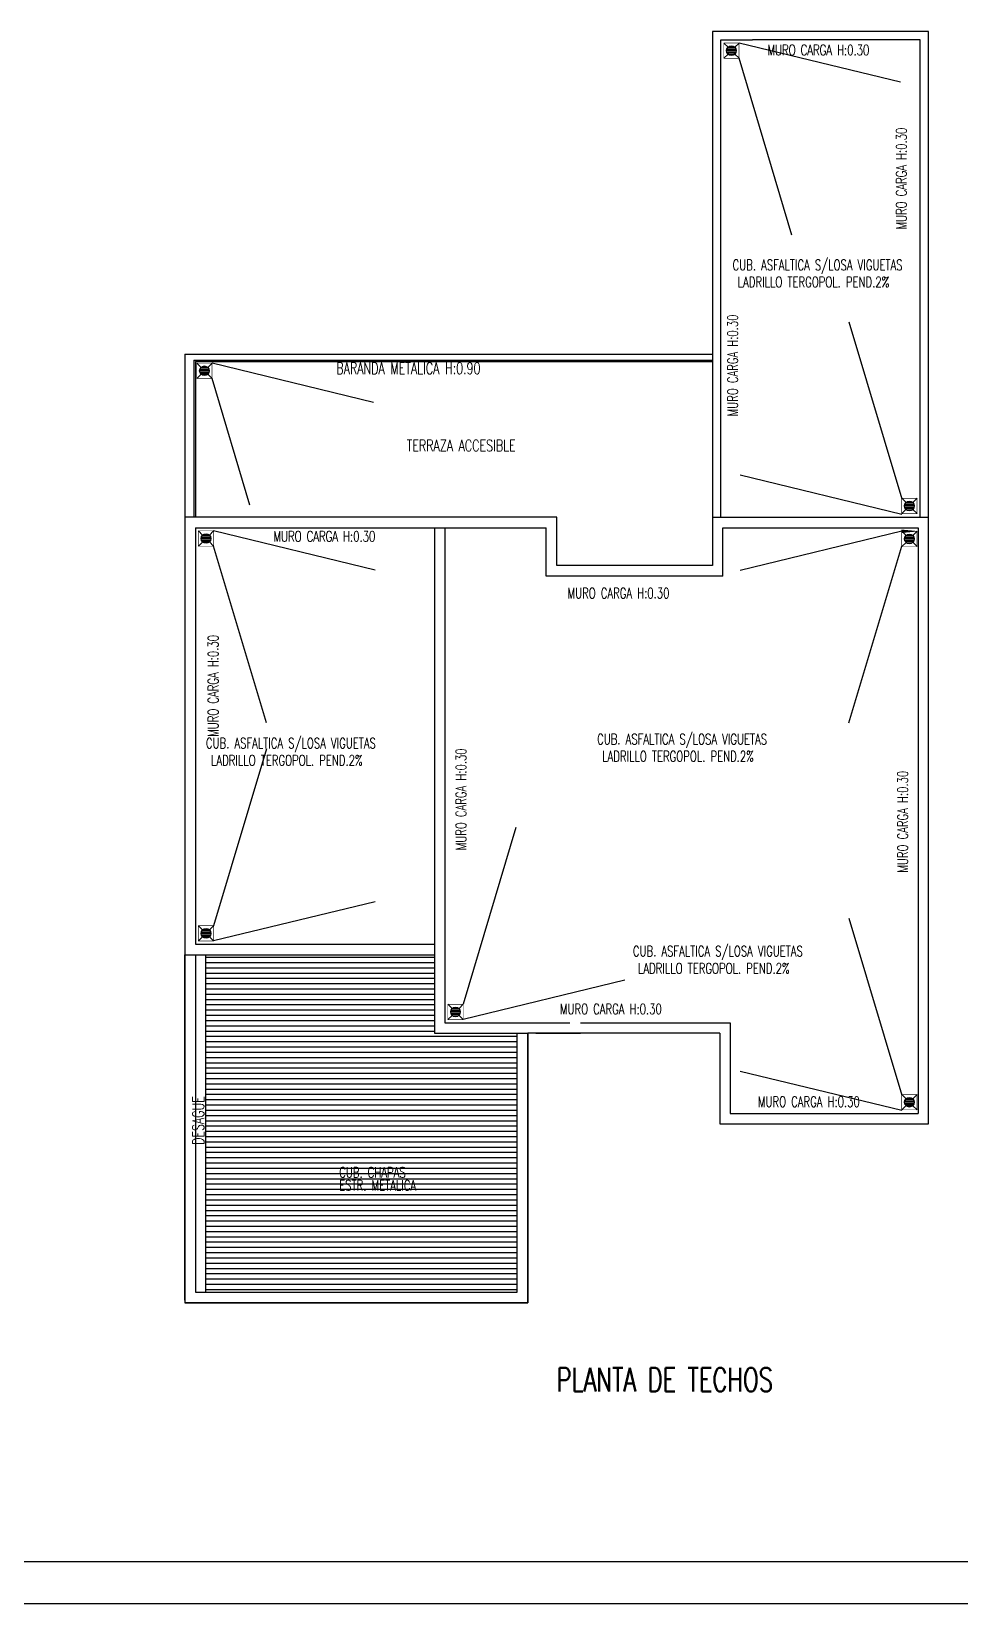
# Model space of a CAD drawing. Header units: millimetres. Extents: x 237 to 802, y 86 to 296.
# Drawn here: x 400.83 to 418.44, y 103.01 to 132.82 of the extents above; entities that cross this region are included whole.
import ezdxf

# ---------------------------------------------------------------- set-up
doc = ezdxf.new("R2010")
doc.units = ezdxf.units.MM
for name, color, linetype in [('0-HATCH', 7, 'Continuous'), ('00-PLUVIAL', 40, 'Continuous'), ('00-PLUVIAL-DET', 41, 'Continuous'), ('01-MUROS', 6, 'Continuous'), ('02', 1, 'Continuous'), ('02-CARPINTERÍAS', 9, 'Continuous'), ('03-PROYECCIONES', 9, 'Continuous'), ('ABAJO', 251, 'Continuous'), ('pl', 7, 'Continuous')]:
    doc.layers.add(name, color=color, linetype=linetype)
doc.styles.add('GRAL', font='romans.shx', dxfattribs={"width": 0.7})

msp = doc.modelspace()

# ---------------------------------------------------------------- hatches: boundary and pattern name
h = msp.add_hatch()
h.set_pattern_fill('_USER', color=256, scale=0.1, angle=180, pattern_type=0)
h.set_pattern_definition([(180, (10480.29417798712, -11798.33313211669), (-1.224646799147353e-17, -0.1), [])])
h.paths.add_polyline_path([(410.0353670890524, 108.9144577050893), (410.0353670890524, 113.8244577051), (408.46536708904, 113.8244577051), (408.46536708904, 115.3144577050998), (404.1353670890164, 115.3144577050998), (404.1353670890164, 108.9144577050893)])

# ---------------------------------------------------------------- linework, layer by layer
at = {"layer": '0-HATCH'}
for points in [[(403.7353670890404, 115.3144577050998), (403.7353670890404, 108.7144577050994), (410.2353670890404, 108.7144577050994), (410.2353670890404, 113.8244577051)], [(403.9353670890284, 115.3144577050998), (403.9353670890284, 108.9144577050874), (410.0353670890524, 108.9144577050874), (410.0353670890524, 113.8244577051)], [(404.1353670890164, 108.9144577050874), (404.1353670890164, 115.3144577050998)]]:
    msp.add_lwpolyline(points, dxfattribs=at)
at = {"layer": '00-PLUVIAL', "color": 9, "const_width": 0.01}
for points in [[(413.9512092386558, 132.6007219049028), (413.9512092386558, 132.3113145769481), (414.2406165666107, 132.3113145769481), (414.2406165666107, 132.6007219049028)], [(403.9612092386625, 126.5307219048952), (403.9612092386625, 126.2413145769405), (404.2506165666174, 126.2413145769405), (404.2506165666174, 126.5307219048952)], [(417.3255850208637, 123.967621812557), (417.3255850208637, 123.6782144846023), (417.6149923488186, 123.6782144846023), (417.6149923488186, 123.967621812557)], [(403.9912092386608, 123.3507219048937), (403.9912092386608, 123.061314576939), (404.2806165666157, 123.061314576939), (404.2806165666157, 123.3507219048937)], [(417.3255850208586, 123.0531641682388), (417.3255850208583, 123.3425714961934), (417.6149923488132, 123.3425714961937), (417.6149923488135, 123.053164168239)], [(403.9912092386608, 115.574128790599), (403.9912092386608, 115.8635361185537), (404.2806165666157, 115.8635361185537), (404.2806165666157, 115.574128790599)], [(408.7212092386693, 114.0841287905974), (408.7212092386693, 114.3735361185521), (409.0106165666242, 114.3735361185521), (409.0106165666242, 114.0841287905974)], [(417.3255850208637, 112.6616865272582), (417.3255850208637, 112.3722791993035), (417.6149923488186, 112.3722791993035), (417.6149923488186, 112.6616865272582)]]:
    msp.add_lwpolyline(points, close=True, dxfattribs=at)
at = {"layer": '00-PLUVIAL-DET', "color": 9}
for p, q in [((413.9512092386558, 132.6007219049028), (414.0316116458207, 132.5214184346498)), ((413.9512092386558, 132.3113145769481), (414.0334047479741, 132.3924216563803)), ((414.1866000396562, 132.4563697221242), (414.0052294809623, 132.4563697221242)), ((414.0085268923744, 132.4308434959523), (414.184127340292, 132.4308434959523)), ((414.0093516044226, 132.4818951354108), (414.1824779161957, 132.4818951354108)), ((414.1709362578631, 132.5065970958246), (414.0208932627556, 132.5065970958246)), ((414.170111545815, 132.4053180826656), (414.0233673989001, 132.4053180826656)), ((414.0439765794213, 132.5304764162508), (414.1478529411975, 132.5304764162508)), ((414.0439765794213, 132.3847325737306), (414.1519750646576, 132.3847325737306)), ((414.2406165666107, 132.6007219049028), (414.1610440236263, 132.5197723417896)), ((414.2406165666107, 132.3113145769481), (414.1626359765, 132.3898399324671)), ((403.9612092386625, 126.5307219048952), (404.0416116458274, 126.4514184346422)), ((404.0193516044293, 126.4118951354032), (404.1924779162024, 126.4118951354032)), ((404.1809362578698, 126.436597095817), (404.0308932627623, 126.436597095817)), ((404.053976579428, 126.4604764162432), (404.1578529412042, 126.4604764162432)), ((404.2506165666174, 126.5307219048952), (404.171044023633, 126.4497723417819)), ((403.9612092386625, 126.2413145769405), (404.0434047479808, 126.3224216563727)), ((404.1966000396629, 126.3863697221166), (404.015229480969, 126.3863697221166)), ((404.0185268923811, 126.3608434959447), (404.1941273402987, 126.3608434959447)), ((404.1801115458217, 126.335318082658), (404.0333673989068, 126.335318082658)), ((404.053976579428, 126.314732573723), (404.1619750646643, 126.314732573723)), ((404.2506165666174, 126.2413145769405), (404.1726359765067, 126.3198399324595)), ((417.3255850208637, 123.967621812557), (417.4059874280286, 123.888318342304)), ((417.3255850208637, 123.6782144846023), (417.407780530182, 123.7593215640345)), ((417.5609758218641, 123.8232696297785), (417.3796052631702, 123.8232696297785)), ((417.3829026745823, 123.7977434036065), (417.5585031224999, 123.7977434036065)), ((417.3837273866305, 123.848795043065), (417.5568536984036, 123.848795043065)), ((417.545312040071, 123.8734970034789), (417.3952690449635, 123.8734970034789)), ((417.5444873280229, 123.7722179903199), (417.397743181108, 123.7722179903199)), ((417.4183523616292, 123.8973763239051), (417.5222287234054, 123.8973763239051)), ((417.4183523616292, 123.7516324813848), (417.5263508468655, 123.7516324813848)), ((417.6149923488186, 123.967621812557), (417.5354198058342, 123.8866722494438)), ((417.6149923488186, 123.6782144846023), (417.5370117587079, 123.7567398401213)), ((403.9912092386608, 123.3507219048937), (404.0716116458257, 123.2714184346407)), ((403.9912092386608, 123.061314576939), (404.0734047479792, 123.1424216563712)), ((404.2266000396613, 123.2063697221151), (404.0452294809673, 123.2063697221151)), ((404.0485268923795, 123.1808434959432), (404.224127340297, 123.1808434959432)), ((404.0493516044276, 123.2318951354017), (404.2224779162007, 123.2318951354017)), ((404.2109362578681, 123.2565970958156), (404.0608932627607, 123.2565970958156)), ((404.21011154582, 123.1553180826565), (404.0633673989051, 123.1553180826565)), ((404.0839765794263, 123.2804764162418), (404.1878529412025, 123.2804764162418)), ((404.0839765794263, 123.1347325737215), (404.1919750646626, 123.1347325737215)), ((404.2806165666157, 123.3507219048937), (404.2010440236314, 123.2697723417805)), ((404.2806165666157, 123.061314576939), (404.2026359765051, 123.139839932458)), ((417.3255850208583, 123.3425714961934), (417.4077805301767, 123.2614644167613)), ((417.3255850208586, 123.0531641682388), (417.4059874280234, 123.1324676384918)), ((417.5609758218588, 123.1975163510175), (417.3796052631649, 123.1975163510174)), ((417.3829026745771, 123.2230425771893), (417.5585031224946, 123.2230425771894)), ((417.3837273866253, 123.1719909377308), (417.5568536983984, 123.171990937731)), ((417.5453120400658, 123.1472889773171), (417.3952690449583, 123.147288977317)), ((417.5444873280175, 123.2485679904761), (417.3977431811026, 123.248567990476)), ((417.4183523616238, 123.269153499411), (417.5263508468601, 123.2691534994111)), ((417.4183523616239, 123.1234096568908), (417.5222287234001, 123.1234096568909)), ((417.6149923488135, 123.053164168239), (417.535419805829, 123.1341137313522)), ((417.6149923488132, 123.3425714961937), (417.5370117587026, 123.2640461406747)), ((403.9912092386608, 115.8635361185537), (404.0734047479792, 115.7824290391216)), ((404.2266000396613, 115.7184809733776), (404.0452294809673, 115.7184809733776)), ((404.0485268923795, 115.7440071995495), (404.224127340297, 115.7440071995495)), ((404.0493516044276, 115.692955560091), (404.2224779162007, 115.692955560091)), ((404.2109362578681, 115.6682535996772), (404.0608932627607, 115.6682535996772)), ((404.21011154582, 115.7695326128362), (404.0633673989051, 115.7695326128362)), ((404.0839765794263, 115.7901181217712), (404.1919750646626, 115.7901181217712)), ((404.2806165666157, 115.8635361185537), (404.2026359765051, 115.7850107630347)), ((403.9912092386608, 115.574128790599), (404.0716116458257, 115.653432260852)), ((404.0839765794263, 115.644374279251), (404.1878529412025, 115.644374279251)), ((404.2806165666157, 115.574128790599), (404.2010440236314, 115.6550783537123)), ((408.7212092386693, 114.3735361185521), (408.8034047479877, 114.2924290391199)), ((408.9566000396698, 114.228480973376), (408.7752294809758, 114.228480973376)), ((408.778526892388, 114.2540071995479), (408.9541273403055, 114.2540071995479)), ((408.7793516044361, 114.2029555600894), (408.9524779162092, 114.2029555600894)), ((408.9409362578766, 114.1782535996756), (408.7908932627691, 114.1782535996756)), ((408.9401115458285, 114.2795326128346), (408.7933673989136, 114.2795326128346)), ((408.8139765794348, 114.3001181217696), (408.9219750646711, 114.3001181217696)), ((409.0106165666242, 114.3735361185521), (408.9326359765136, 114.2950107630331)), ((408.7212092386693, 114.0841287905974), (408.8016116458342, 114.1634322608504)), ((408.8139765794348, 114.1543742792494), (408.917852941211, 114.1543742792494)), ((409.0106165666242, 114.0841287905974), (408.9310440236399, 114.1650783537106)), ((417.3255850208637, 112.6616865272582), (417.4059874280287, 112.5823830570052)), ((417.3255850208637, 112.3722791993035), (417.4077805301821, 112.4533862787357)), ((417.5609758218642, 112.5173343444797), (417.3796052631702, 112.5173343444797)), ((417.3829026745824, 112.4918081183077), (417.5585031224999, 112.4918081183077)), ((417.3837273866305, 112.5428597577662), (417.5568536984036, 112.5428597577662)), ((417.5453120400711, 112.5675617181801), (417.3952690449636, 112.5675617181801)), ((417.5444873280229, 112.4662827050211), (417.397743181108, 112.4662827050211)), ((417.4183523616292, 112.5914410386063), (417.5222287234054, 112.5914410386063)), ((417.4183523616292, 112.445697196086), (417.5263508468655, 112.445697196086)), ((417.6149923488186, 112.6616865272582), (417.5354198058343, 112.580736964145)), ((417.6149923488186, 112.3722791993035), (417.537011758708, 112.4508045548225))]:
    msp.add_line(p, q, dxfattribs=at)
for centre in [(414.0959129026332, 132.4560182409255), (404.1059129026399, 126.3860182409178), (417.4702886848411, 123.8229181485797), (404.1359129026383, 123.2060182409164), (417.4702886848359, 123.1978678322162), (404.1359129026383, 115.7188324545764), (408.8659129026468, 114.2288324545747), (417.4702886848412, 112.5169828632809)]:
    msp.add_circle(centre, 0.09086200335725153, dxfattribs=at)
at = {"layer": '01-MUROS', "color": 1}
for p, q in [((414.4953670890243, 132.8203929904139), (413.7353670890295, 132.8203929904066)), ((413.7353670890295, 132.8203929904066), (413.7353670890295, 132.2703929904073)), ((413.895367089033, 132.2703929904073), (413.895367089033, 132.6603929904068)), ((413.895367089033, 132.6603929904068), (414.4953670890243, 132.660392990414)), ((413.7353670890196, 132.2703929904073), (413.7353670890384, 123.6103929903984)), ((413.8953670890442, 123.6103929903984), (413.8953670890151, 132.2703929904073)), ((410.7853670890397, 123.6103929904002), (403.7353670890404, 123.6103929904002)), ((403.7353670890404, 123.6103929904002), (403.7353670890404, 115.3144577050998)), ((410.7853670890397, 122.6944577050706), (410.7853670890397, 123.6103929904002)), ((413.7353670890222, 123.6103929903984), (417.8353670890426, 123.6103929903984)), ((413.7353670890222, 123.6103929903984), (413.7353670890222, 122.694457705102)), ((403.935367089038, 123.4103929903977), (403.9353670890286, 115.5144577050951)), ((403.935367089038, 123.4103929903977), (410.585367089039, 123.4103929903978)), ((408.4653670890399, 123.4103929903978), (408.4653670890401, 115.3144577050998)), ((408.665367089037, 123.4103929903978), (408.6653670890371, 114.0244577050953)), ((410.585367089039, 122.4944577050737), (410.585367089039, 123.4103929903978)), ((413.935367089023, 123.4103929903977), (417.6353670890466, 123.4103929903977)), ((413.935367089023, 122.4944577051012), (413.935367089023, 123.4103929903977)), ((417.6353670890466, 123.4103929903977), (417.6353670890409, 112.3044577050996)), ((413.7353670890222, 122.694457705102), (410.7853670890397, 122.6944577050706)), ((413.935367089023, 122.4944577051012), (410.585367089039, 122.4944577050737)), ((403.9353670890285, 115.5144577050969), (408.46536708904, 115.5144577050969)), ((404.1353670890164, 115.3144577050998), (408.46536708904, 115.3144577050998)), ((408.4653670890401, 115.3144577050998), (408.46536708904, 113.8244577051)), ((408.6653670890371, 114.0244577050953), (411.0353670890452, 114.0244577050953)), ((411.2353670890405, 114.0244577050953), (414.0753670890406, 114.0244577050952)), ((414.0753670890406, 114.0244577050952), (414.0753670890406, 112.3044577050996)), ((408.46536708904, 113.8244577051), (410.2353670890404, 113.8244577050963)), ((413.8753670890399, 113.8244577051), (410.2353670890404, 113.8244577051)), ((413.8753670890398, 113.8244577051), (413.8753670890399, 112.1044577050989)), ((414.0753670890406, 112.3044577050996), (417.6353670890409, 112.3044577050996))]:
    msp.add_line(p, q, dxfattribs=at)
at = {"layer": '01-MUROS'}
for p, q in [((403.9353670890286, 115.5144577050951), (405.1003670890384, 115.5144577050969)), ((403.7353670890404, 115.3144577050998), (405.1003670890384, 115.3144577050998)), ((403.7353670890404, 115.3144577050998), (405.1003670890384, 115.3144577050998)), ((403.7353670890404, 108.7644577050987), (403.7353670890404, 115.3144577050998)), ((410.2353670890404, 113.8144577050998), (410.2353670890404, 108.7144577050994)), ((410.3853670890401, 113.8244577050964), (411.2353670890404, 113.8244577050946)), ((410.2353670890404, 108.7144577050994), (403.7353670890404, 108.7144577050994))]:
    msp.add_line(p, q, dxfattribs=at)
at = {"layer": '01-MUROS', "color": 1}
for points in [[(417.8353670890426, 126.5603929904064), (417.8353670890408, 132.8203929904066), (414.4953670890242, 132.8203929904386)], [(417.675367089045, 123.6103929903984), (417.6753670890409, 132.6603929904068), (414.4953670890243, 132.6603929904453)], [(413.8753670890399, 112.1044577050989), (417.8353670890475, 112.1044577050989), (417.8353670890401, 126.5772506228541)]]:
    msp.add_lwpolyline(points, dxfattribs=at)
at = {"layer": '02-CARPINTERÍAS', "color": 1}
for p, q in [((403.7353670890386, 126.7003929903985), (413.7353670890332, 126.7003929903985)), ((403.7353670890404, 126.7003929903985), (403.7353670890404, 123.6103929904002)), ((403.7353670890404, 126.7003929903985), (413.7353670890332, 126.7003929903985)), ((403.9053670890397, 126.5903929903991), (413.7353670890332, 126.5903929903991)), ((403.9053670890397, 126.5903929903991), (403.9053670890355, 123.6103929904003)), ((403.9353670890396, 126.5603929903991), (403.9353670890354, 123.6103929904002)), ((403.9353670890396, 126.5603929903991), (413.7353670890332, 126.5603929903991))]:
    msp.add_line(p, q, dxfattribs=at)
at = {"layer": '03-PROYECCIONES', "color": 43, "lineweight": 9, "ltscale": 0.01}
msp.add_line((410.2353670890404, 110.9044577051), (410.2353670890404, 113.8144577050962), dxfattribs=at)
at = {"layer": 'ABAJO', "color": 9}
for p, q in [((417.3033617240021, 131.8561789996913), (414.2406165666107, 132.6007219049029)), ((415.2417259172043, 128.9587335785515), (414.2406165666107, 132.311314576948)), ((416.3230717478488, 127.3120524022546), (417.3241810984435, 123.9594714038584)), ((407.3133617240088, 125.7861789996837), (404.2506165666174, 126.5307219048953)), ((404.9683951927568, 123.8375701891536), (404.2506165666174, 126.2413145769404)), ((414.2614359410519, 124.4146069811141), (417.3241810984436, 123.6700640759035)), ((407.3433617240071, 122.6061789996822), (404.2806165666157, 123.3507219048938)), ((414.2614359410472, 122.6061789996786), (417.3241810984381, 123.3507219048923)), ((405.2817259172094, 119.7087335785424), (404.2806165666157, 123.0613145769389)), ((416.3230717478469, 119.7087335785401), (417.3241810984383, 123.0613145769374)), ((405.2817259172094, 119.2161171169504), (404.2806165666157, 115.8635361185538)), ((410.0117259172179, 117.7261171169487), (409.0106165666242, 114.3735361185522)), ((407.3433617240071, 116.3186716958105), (404.2806165666157, 115.5741287905989)), ((416.3230717478488, 116.0061171169558), (417.3241810984435, 112.6535361185596)), ((412.0733617240156, 114.8286716958089), (409.0106165666242, 114.0841287905973)), ((414.261435941052, 113.1086716958153), (417.3241810984437, 112.3641287906047))]:
    msp.add_line(p, q, dxfattribs=at)
at = {"layer": 'pl'}
for p, q in [((355.884586574608, 103.8110645854573), (442.884586574608, 103.8110645854573)), ((352.884586574608, 103.0110645854573), (443.684586574608, 103.0110645854573))]:
    msp.add_line(p, q, dxfattribs=at)

# ---------------------------------------------------------------- texts
at = {"layer": '02', "style": 'GRAL', "width": 0.7}
for s, height, p in [('MURO CARGA H:0.30', 0.2, (414.7793358338149, 132.3681761853594)), ('CUB. ASFALTICA S/LOSA VIGUETAS', 0.2, (414.1184734737385, 128.2930787213719)), ('LADRILLO TERGOPOL. PEND.2%%%', 0.2, (414.215317076066, 127.9692655307437)), ('BARANDA METALICA H:0.90', 0.22, (406.6068871589681, 126.3239614746241)), ('TERRAZA ACCESIBLE', 0.22, (407.9405368582014, 124.8594702041026)), ('MURO CARGA H:0.30', 0.2, (405.4138871167038, 123.1476001892401)), ('MURO CARGA H:0.30', 0.2, (410.9891616439368, 122.0682799810083)), ('CUB. ASFALTICA S/LOSA VIGUETAS', 0.2, (411.5500312092136, 119.3006570617997)), ('CUB. ASFALTICA S/LOSA VIGUETAS', 0.2, (404.1335034990545, 119.2241698932616)), ('LADRILLO TERGOPOL. PEND.2%%%', 0.2, (404.230347101382, 118.9003567026334)), ('LADRILLO TERGOPOL. PEND.2%%%', 0.2, (411.646874811541, 118.9768438711715)), ('CUB. ASFALTICA S/LOSA VIGUETAS', 0.2, (412.228145295672, 115.2805371636253)), ('LADRILLO TERGOPOL. PEND.2%%%', 0.2, (412.3249888979994, 114.9567239729971)), ('MURO CARGA H:0.30', 0.2, (410.8444753804542, 114.1840998842312)), ('MURO CARGA H:0.30', 0.2, (414.5988302355158, 112.4259200210957)), ('CUB. CHAPAS', 0.2, (406.6610983541982, 111.0874452852757)), ('ESTR. METALICA', 0.2, (406.6610214520003, 110.8410941918552))]:
    msp.add_text(s, height=height, dxfattribs=at).set_placement(p)
for s, height, p in [('MURO CARGA H:0.30', 0.2, (417.4174733260099, 129.063714337977)), ('MURO CARGA H:0.30', 0.2, (414.2192922551073, 125.5218734172089)), ('MURO CARGA H:0.30', 0.2, (404.3718414489492, 119.4445397111261)), ('MURO CARGA H:0.30', 0.2, (409.0686042562502, 117.2939044148521)), ('MURO CARGA H:0.30', 0.2, (417.4433191103533, 116.8701067454499)), ('DESAGUE', 0.22, (404.0981183508449, 111.7076090116334))]:
    msp.add_text(s, height=height, rotation=90, dxfattribs=at).set_placement(p)
at = {"layer": '02', "color": 7, "style": 'GRAL', "width": 0.7}
msp.add_text('PLANTA DE TECHOS', height=0.45, dxfattribs=at).set_placement((410.781137426086, 107.0310607363938))

doc.saveas('drawing.dxf')
